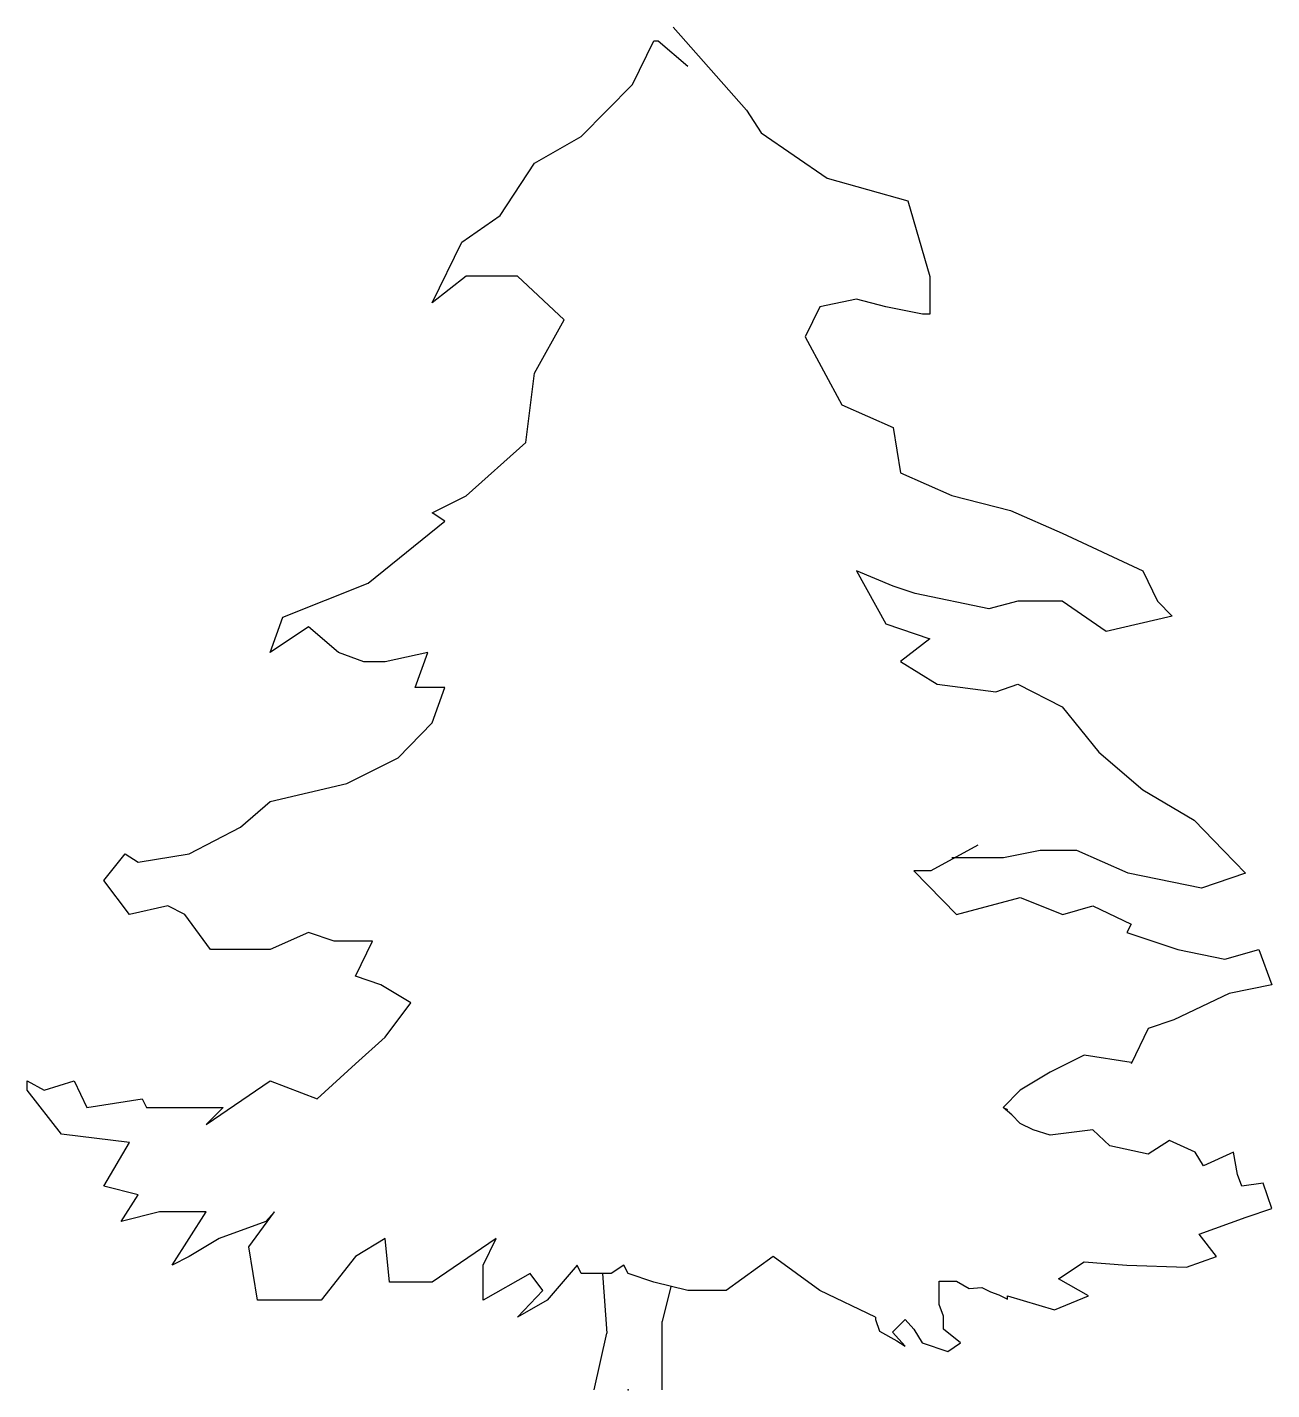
# Model space of a CAD drawing. Extents: x 330655 to 331567, y 67483 to 68482.
import ezdxf

# ---------------------------------------------------------------- set-up
doc = ezdxf.new("R2010")
doc.units = 0
doc.header["$MEASUREMENT"] = 0
doc.layers.get('0').update_dxf_attribs({"linetype": 'CONTINUOUS'})
doc.layers.add('FRAME', color=1, linetype='CONTINUOUS')

msp = doc.modelspace()

# ---------------------------------------------------------------- linework, layer by layer
at = {"color": 7, "linetype": 'CONTINUOUS'}
for p, q in [((331128.31, 68482.09), (331182.09, 68421.19)), ((331098.47, 68440.2), (331114.09, 68472.23)), ((331114.09, 68472.23), (331117.22, 68472.23)), ((331117.22, 68472.23), (331139.09, 68453.48)), ((331060.97, 68401.91), (331098.47, 68440.2)), ((331182.09, 68421.19), (331192.88, 68404.58)), ((331026.59, 68382.38), (331060.97, 68401.91)), ((331192.88, 68404.58), (331241.28, 68371.36)), ((331001.59, 68344.1), (331026.59, 68382.38)), ((331241.28, 68371.36), (331300.47, 68354.75)), ((331300.47, 68354.75), (331316.59, 68299.38)), ((330973.47, 68324.57), (331001.59, 68344.1)), ((330951.59, 68280.04), (330973.47, 68324.57)), ((330976.59, 68299.57), (330951.59, 68280.04)), ((331014.09, 68299.57), (330976.59, 68299.57)), ((331048.47, 68267.54), (331014.09, 68299.57)), ((331316.59, 68299.38), (331316.59, 68271.7)), ((331235.91, 68277.23), (331225.16, 68255.09)), ((331262.81, 68282.77), (331235.91, 68277.23)), ((331284.31, 68277.23), (331262.81, 68282.77)), ((331311.22, 68271.7), (331284.31, 68277.23)), ((331026.59, 68228.48), (331048.47, 68267.54)), ((331316.59, 68271.7), (331311.22, 68271.7)), ((331225.16, 68255.09), (331252.06, 68205.26)), ((331020.34, 68177.7), (331026.59, 68228.48)), ((331252.06, 68205.26), (331289.72, 68188.65)), ((331289.72, 68188.65), (331295.09, 68155.43)), ((330976.59, 68138.63), (331020.34, 68177.7)), ((331295.09, 68155.43), (331332.75, 68138.82)), ((330951.59, 68126.13), (330976.59, 68138.63)), ((331332.75, 68138.82), (331375.78, 68127.75)), ((331375.78, 68127.75), (331413.44, 68111.14)), ((330904.72, 68074.57), (330960.97, 68119.88)), ((330960.97, 68119.88), (330951.59, 68126.13)), ((331413.44, 68111.14), (331472.62, 68083.46)), ((331262.81, 68083.46), (331284.31, 68044.7)), ((331289.72, 68072.38), (331262.81, 68083.46)), ((331472.62, 68083.46), (331483.38, 68061.31)), ((330842.22, 68049.57), (330904.72, 68074.57)), ((331305.84, 68066.85), (331289.72, 68072.38)), ((331359.66, 68055.77), (331305.84, 68066.85)), ((331381.16, 68061.31), (331359.66, 68055.77)), ((331413.44, 68061.31), (331381.16, 68061.31)), ((331445.72, 68039.16), (331413.44, 68061.31)), ((331483.38, 68061.31), (331494.16, 68050.23)), ((330832.84, 68023.79), (330842.22, 68049.57)), ((331494.16, 68050.23), (331445.72, 68039.16)), ((330860.97, 68042.54), (330832.84, 68023.79)), ((330882.84, 68023.79), (330860.97, 68042.54)), ((331284.31, 68044.7), (331316.59, 68033.62)), ((331316.59, 68033.62), (331295.09, 68017.02)), ((330901.59, 68016.76), (330882.84, 68023.79)), ((330917.22, 68016.76), (330901.59, 68016.76)), ((330948.47, 68023.79), (330917.22, 68016.76)), ((330939.09, 67998.01), (330948.47, 68023.79)), ((331295.09, 68017.02), (331322, 68000.41)), ((330960.97, 67998.01), (330939.09, 67998.01)), ((330951.59, 67972.23), (330960.97, 67998.01)), ((331322, 68000.41), (331365.03, 67994.88)), ((331365.03, 67994.88), (331381.16, 68000.41)), ((331381.16, 68000.41), (331413.44, 67983.8)), ((331413.44, 67983.8), (331440.34, 67950.58)), ((330926.59, 67946.45), (330951.59, 67972.23)), ((331440.34, 67950.58), (331472.62, 67922.9)), ((330889.09, 67927.7), (330926.59, 67946.45)), ((330832.84, 67914.41), (330889.09, 67927.7)), ((331472.62, 67922.9), (331510.28, 67900.75)), ((330810.97, 67895.66), (330832.84, 67914.41)), ((331510.28, 67900.75), (331531.81, 67878.6)), ((330773.47, 67876.13), (330810.97, 67895.66)), ((331351.59, 67882.38), (331317.22, 67863.63)), ((331397.31, 67878.6), (331370.41, 67873.07)), ((331424.22, 67878.6), (331397.31, 67878.6)), ((331461.88, 67861.99), (331424.22, 67878.6)), ((331531.81, 67878.6), (331547.94, 67861.99)), ((330710.97, 67856.6), (330726.59, 67876.13)), ((330726.59, 67876.13), (330735.97, 67869.88)), ((330735.97, 67869.88), (330773.47, 67876.13)), ((331370.41, 67873.07), (331332.75, 67873.07)), ((331304.72, 67863.63), (331335.97, 67831.6)), ((331317.22, 67863.63), (331304.72, 67863.63)), ((331515.66, 67850.92), (331461.88, 67861.99)), ((331547.94, 67861.99), (331515.66, 67850.92)), ((330729.72, 67831.6), (330710.97, 67856.6)), ((330757.84, 67837.85), (330729.72, 67831.6)), ((330770.34, 67831.6), (330757.84, 67837.85)), ((331335.97, 67831.6), (331382.84, 67844.1)), ((331382.84, 67844.1), (331414.09, 67831.6)), ((331414.09, 67831.6), (331435.97, 67837.85)), ((331435.97, 67837.85), (331464.09, 67824.57)), ((330789.09, 67805.82), (330770.34, 67831.6)), ((330860.97, 67818.32), (330832.84, 67805.82)), ((330879.72, 67812.07), (330860.97, 67818.32)), ((331464.09, 67824.57), (331460.97, 67818.32)), ((331460.97, 67818.32), (331498.47, 67805.82)), ((330907.84, 67812.07), (330879.72, 67812.07)), ((330895.34, 67786.29), (330907.84, 67812.07)), ((330832.84, 67805.82), (330789.09, 67805.82)), ((331498.47, 67805.82), (331532.84, 67798.79)), ((331532.84, 67798.79), (331557.84, 67805.82)), ((331557.84, 67805.82), (331567.22, 67780.04)), ((330914.09, 67780.04), (330895.34, 67786.29)), ((330935.97, 67766.76), (330914.09, 67780.04)), ((331567.22, 67780.04), (331535.97, 67773.79)), ((331535.97, 67773.79), (331495.34, 67754.26)), ((330917.22, 67741.76), (330935.97, 67766.76)), ((331476.59, 67748.01), (331464.09, 67722.23)), ((331495.34, 67754.26), (331476.59, 67748.01)), ((330895.34, 67722.23), (330917.22, 67741.76)), ((331429.72, 67728.48), (331404.72, 67715.98)), ((331464.09, 67723.01), (331429.72, 67728.48)), ((330867.22, 67696.45), (330895.34, 67722.23)), ((330654.72, 67709.73), (330667.22, 67702.7)), ((330654.72, 67702.7), (330654.72, 67709.73)), ((330667.22, 67702.7), (330689.09, 67709.73)), ((330689.09, 67709.73), (330698.47, 67690.2)), ((330785.97, 67677.7), (330832.84, 67709.73)), ((330832.84, 67709.73), (330867.22, 67696.45)), ((331404.72, 67715.98), (331382.84, 67702.7)), ((330679.72, 67670.66), (330654.72, 67702.7)), ((331382.84, 67702.7), (331370.34, 67690.2)), ((330698.47, 67690.2), (330739.09, 67696.45)), ((330739.09, 67696.45), (330742.22, 67690.2)), ((330742.22, 67690.2), (330798.47, 67690.2)), ((330798.47, 67690.2), (330785.97, 67677.7)), ((331370.34, 67690.2), (331373.47, 67688.63)), ((331376.59, 67684.73), (331370.34, 67690.2)), ((331382.84, 67678.48), (331376.59, 67684.73)), ((331392.22, 67673.79), (331382.84, 67678.48)), ((330729.72, 67664.41), (330679.72, 67670.66)), ((331404.72, 67669.88), (331392.22, 67673.79)), ((331435.97, 67673.79), (331404.72, 67669.88)), ((331448.47, 67662.07), (331435.97, 67673.79)), ((330710.97, 67632.38), (330729.72, 67664.41)), ((331476.59, 67655.82), (331448.47, 67662.07)), ((331492.22, 67665.98), (331476.59, 67655.82)), ((331510.97, 67657.38), (331492.22, 67665.98)), ((331517.22, 67647.23), (331510.97, 67657.38)), ((331539.09, 67657.38), (331517.22, 67647.23)), ((331542.22, 67640.98), (331539.09, 67657.38)), ((331545.34, 67632.38), (331542.22, 67640.98)), ((330735.97, 67626.13), (330710.97, 67632.38)), ((331560.97, 67634.73), (331545.34, 67632.38)), ((331567.22, 67615.98), (331560.97, 67634.73)), ((330723.47, 67606.6), (330735.97, 67626.13)), ((330751.59, 67613.63), (330723.47, 67606.6)), ((330785.97, 67613.63), (330751.59, 67613.63)), ((330760.97, 67574.57), (330785.97, 67613.63)), ((330817.22, 67587.85), (330835.97, 67613.63)), ((330835.97, 67613.63), (330829.72, 67606.6)), ((331514.09, 67597.23), (331548.47, 67609.73)), ((331548.47, 67609.73), (331567.22, 67615.98)), ((330829.72, 67606.6), (330795.34, 67594.1)), ((331526.59, 67580.82), (331514.09, 67597.23)), ((330795.34, 67594.1), (330773.47, 67580.82)), ((330823.47, 67548.79), (330817.22, 67587.85)), ((330917.22, 67594.1), (330895.34, 67580.82)), ((330920.34, 67562.07), (330917.22, 67594.1)), ((330998.47, 67594.1), (330951.59, 67562.07)), ((330989.09, 67574.57), (330998.47, 67594.1)), ((330773.47, 67580.82), (330760.97, 67574.57)), ((330895.34, 67580.82), (330870.34, 67548.79)), ((331201.59, 67580.82), (331167.22, 67555.82)), ((331235.97, 67555.82), (331201.59, 67580.82)), ((331504.72, 67573.01), (331526.59, 67580.82)), ((330989.09, 67548.79), (330989.09, 67574.57)), ((331023.47, 67568.32), (330989.09, 67548.79)), ((331032.84, 67555.82), (331023.47, 67568.32)), ((331057.84, 67574.57), (331035.97, 67548.79)), ((331060.97, 67568.32), (331057.84, 67574.57)), ((331082.84, 67568.32), (331060.97, 67568.32)), ((331076.59, 67568.32), (331079.72, 67524.57)), ((331092.22, 67574.57), (331082.84, 67568.32)), ((331092.22, 67574.57), (331092.22, 67573.79)), ((331095.34, 67568.32), (331092.22, 67574.57)), ((331114.09, 67562.07), (331095.34, 67568.32)), ((331410.97, 67564.41), (331429.72, 67576.91)), ((331429.72, 67576.91), (331460.97, 67574.57)), ((331460.97, 67574.57), (331504.72, 67573.01)), ((330951.59, 67562.07), (330920.34, 67562.07)), ((331139.09, 67555.82), (331114.09, 67562.07)), ((331126.59, 67558.95), (331120.34, 67533.16)), ((331323.47, 67562.85), (331335.97, 67562.85)), ((331323.47, 67545.66), (331323.47, 67562.85)), ((331335.97, 67562.85), (331345.34, 67557.38)), ((331345.34, 67557.38), (331354.72, 67558.16)), ((331354.72, 67558.16), (331360.97, 67555.04)), ((331432.84, 67551.91), (331410.97, 67564.41)), ((330845.34, 67548.79), (330823.47, 67548.79)), ((330870.34, 67548.79), (330845.34, 67548.79)), ((331014.09, 67536.29), (331032.84, 67555.82)), ((331035.97, 67548.79), (331014.09, 67536.29)), ((331167.22, 67555.82), (331139.09, 67555.82)), ((331276.59, 67536.29), (331235.97, 67555.82)), ((331360.97, 67555.04), (331367.22, 67552.7)), ((331367.22, 67552.7), (331373.47, 67549.57)), ((331373.47, 67551.91), (331373.47, 67551.91)), ((331373.47, 67549.57), (331373.47, 67551.91)), ((331373.47, 67551.91), (331407.84, 67541.76)), ((331407.84, 67541.76), (331432.84, 67551.91)), ((331326.59, 67537.07), (331323.47, 67545.66)), ((331120.34, 67483.16), (331120.34, 67533.16)), ((331276.59, 67536.29), (331276.59, 67534.73)), ((331276.59, 67534.73), (331279.72, 67526.13)), ((331289.09, 67525.35), (331298.47, 67534.73)), ((331298.47, 67534.73), (331304.72, 67527.7)), ((331304.72, 67527.7), (331310.97, 67517.54)), ((331326.59, 67527.7), (331326.59, 67537.07)), ((331339.09, 67517.54), (331326.59, 67527.7)), ((331070.34, 67483.16), (331079.72, 67524.57)), ((331279.72, 67526.13), (331292.22, 67519.1)), ((331298.47, 67515.2), (331289.09, 67525.35)), ((331292.22, 67519.1), (331298.47, 67515.2)), ((331310.97, 67517.54), (331329.72, 67511.29)), ((331329.72, 67511.29), (331339.09, 67517.54))]:
    msp.add_line(p, q, dxfattribs=at)
at = {"layer": 'FRAME', "linetype": 'CONTINUOUS'}
msp.add_point((331095.34, 67483.16), dxfattribs=at)

doc.saveas('drawing.dxf')
